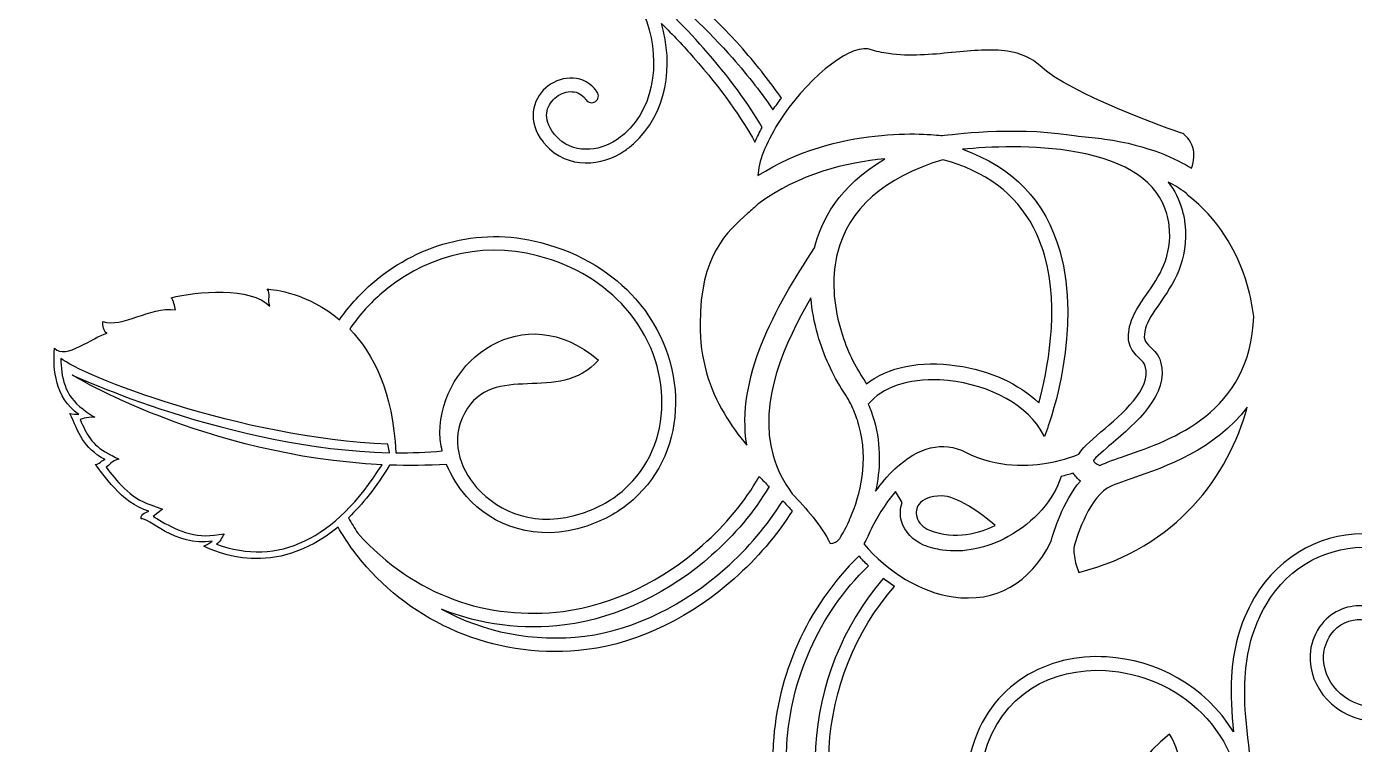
# Model space of a CAD drawing. Header units: millimetres. Extents: x -183 to 107, y -62 to 104.
# Drawn here: x -121.81 to -107, y 79.16 to 87.16 of the extents above; entities that cross this region are included whole.
import ezdxf

# ---------------------------------------------------------------- set-up
doc = ezdxf.new("R2010")
doc.units = ezdxf.units.MM
doc.header["$MEASUREMENT"] = 0
doc.layers.add('Layer 1', color=7, linetype='Continuous')

msp = doc.modelspace()

# ---------------------------------------------------------------- linework, layer by layer
at = {"layer": 'Layer 1', "color": 240, "lineweight": 9}
msp.add_open_spline([(-135.5863, 8.8098), (-134.2436, 8.8125), (-133.173, 9.5969), (-132.6017, 10.7263), (-132.6017, 10.7263), (-130.9463, 10.86), (-129.6205, 12.1839), (-129.455, 13.8562), (-129.455, 13.8562), (-129.3833, 13.8515), (-129.3112, 13.8489), (-129.2382, 13.8489), (-129.2382, 13.8489), (-127.3382, 13.8467), (-125.796, 15.4094), (-125.7938, 17.3395), (-125.7938, 17.3395), (-125.7932, 17.7269), (-125.8551, 18.0997), (-125.9693, 18.448), (-125.9693, 18.448), (-125.727, 18.3928), (-125.4751, 18.3633), (-125.2164, 18.363), (-125.2164, 18.363), (-123.3162, 18.3608), (-121.774, 19.9236), (-121.7718, 21.8537), (-121.7718, 21.8537), (-121.7714, 22.1752), (-121.8141, 22.4863), (-121.8938, 22.7821), (-121.8938, 22.7821), (-121.7469, 22.7624), (-121.5975, 22.7522), (-121.4456, 22.752), (-121.4456, 22.752), (-119.5454, 22.7499), (-118.0033, 24.3127), (-118.0011, 26.2427), (-118.0011, 26.2427), (-118.0007, 26.5713), (-118.0452, 26.8894), (-118.1283, 27.1911), (-118.1283, 27.1911), (-117.9401, 27.1584), (-117.7467, 27.1411), (-117.5493, 27.1409), (-117.5493, 27.1409), (-115.6493, 27.1387), (-114.107, 28.7015), (-114.1048, 30.6316), (-114.1048, 30.6316), (-114.1044, 31.0007), (-114.1606, 31.3566), (-114.2647, 31.6908), (-114.2647, 31.6908), (-114.1057, 31.6679), (-113.9435, 31.6556), (-113.7784, 31.6554), (-113.7784, 31.6554), (-111.8782, 31.6531), (-110.3361, 33.2159), (-110.3339, 35.1459), (-110.3339, 35.1459), (-110.3335, 35.4674), (-110.3762, 35.7785), (-110.4558, 36.0743), (-110.4558, 36.0743), (-110.3091, 36.0546), (-110.1596, 36.0445), (-110.0077, 36.0443), (-110.0077, 36.0443), (-108.1076, 36.0421), (-106.5655, 37.605), (-106.5632, 39.5349), (-106.5632, 39.5349), (-106.5629, 39.8815), (-106.6124, 40.2165), (-106.7046, 40.5326), (-106.7046, 40.5326), (-106.4663, 40.4792), (-106.2186, 40.4508), (-105.9645, 40.4505), (-105.9645, 40.4505), (-104.0644, 40.4483), (-102.5222, 42.0111), (-102.52, 43.9412), (-102.52, 43.9412), (-102.5195, 44.3067), (-102.5745, 44.6592), (-102.6767, 44.9907), (-102.6767, 44.9907), (-102.4527, 44.9439), (-102.2208, 44.9191), (-101.9833, 44.9189), (-101.9833, 44.9189), (-100.0832, 44.9167), (-98.541, 46.4795), (-98.5389, 48.4096), (-98.5389, 48.4096), (-98.5383, 48.783), (-98.5958, 49.1427), (-98.7022, 49.4802), (-98.7022, 49.4802), (-98.5544, 49.4603), (-98.4038, 49.4499), (-98.2506, 49.4496), (-98.2506, 49.4496), (-96.3505, 49.4475), (-94.8083, 51.0104), (-94.8061, 52.9404), (-94.8061, 52.9404), (-94.8055, 53.4435), (-94.9099, 53.9219), (-95.0978, 54.3543), (-95.0978, 54.3543), (-95.0978, 54.3543), (-95.0766, 54.3539), (-95.0766, 54.3539), (-95.0766, 54.3539), (-93.1765, 54.3517), (-91.6344, 55.9146), (-91.6321, 57.8445), (-91.6321, 57.8445), (-91.6313, 58.5691), (-91.8475, 59.2423), (-92.2186, 59.8007), (-92.2186, 59.8007), (-90.5811, 60.0675), (-89.3293, 61.5081), (-89.3273, 63.2469), (-89.3273, 63.2469), (-89.3262, 64.2628), (-89.752, 65.178), (-90.4328, 65.8172), (-90.4328, 65.8172), (-89.131, 66.3143), (-88.2041, 67.5893), (-88.2024, 69.0853), (-88.2024, 69.0853), (-88.2009, 70.3342), (-88.8449, 71.4308), (-89.8143, 72.0498), (-89.8143, 72.0498), (-88.809, 72.6589), (-88.1349, 73.7738), (-88.1335, 75.0493), (-88.1335, 75.0493), (-88.1317, 76.5467), (-89.0577, 77.8251), (-90.3604, 78.324), (-90.3604, 78.324), (-89.6396, 78.9638), (-89.1839, 79.9037), (-89.1827, 80.9523), (-89.1827, 80.9523), (-89.1806, 82.7233), (-90.4759, 84.1879), (-92.1576, 84.4189), (-92.1576, 84.4189), (-91.6898, 85.0151), (-91.4096, 85.77), (-91.4087, 86.5916), (-91.4087, 86.5916), (-91.4064, 88.5216), (-92.9449, 90.0881), (-94.8451, 90.0903), (-94.8451, 90.0903), (-94.8451, 90.0903), (-94.8841, 90.0899), (-94.8841, 90.0899), (-94.8841, 90.0899), (-94.7628, 90.4465), (-94.6965, 90.8293), (-94.6961, 91.2277), (-94.6961, 91.2277), (-94.6939, 93.1577), (-96.2324, 94.7241), (-98.1325, 94.7264), (-98.1325, 94.7264), (-98.2772, 94.7265), (-98.4196, 94.7177), (-98.5595, 94.7001), (-98.5595, 94.7001), (-98.7267, 96.4696), (-100.1935, 97.8541), (-101.9798, 97.8562), (-101.9798, 97.8562), (-102.4338, 97.8567), (-102.8671, 97.7678), (-103.2641, 97.606), (-103.2641, 97.606), (-103.5045, 99.2953), (-104.9346, 100.5945), (-106.6649, 100.5964), (-106.6649, 100.5964), (-107.3542, 100.5972), (-107.9965, 100.3918), (-108.5352, 100.0377), (-108.5352, 100.0377), (-109.0566, 101.2913), (-110.2776, 102.1717), (-111.7018, 102.1734), (-111.7018, 102.1734), (-112.6845, 102.1746), (-113.5712, 101.7571), (-114.199, 101.0867), (-114.199, 101.0867), (-114.8276, 101.9078), (-115.809, 102.4365), (-116.9123, 102.4378), (-116.9123, 102.4378), (-118.2269, 102.4393), (-119.3697, 101.6918), (-119.9504, 100.5919), (-119.9504, 100.5919), (-122.5005, 102.9112), (-135.4724, 93.3073), (-135.4983, 93.2263)], degree=3, knots=[0, 0, 0, 0, 0.0178571, 0.0178571, 0.0178571, 0.0178571, 0.0357143, 0.0357143, 0.0357143, 0.0357143, 0.0535714, 0.0535714, 0.0535714, 0.0535714, 0.0714286, 0.0714286, 0.0714286, 0.0714286, 0.0892857, 0.0892857, 0.0892857, 0.0892857, 0.1071429, 0.1071429, 0.1071429, 0.1071429, 0.125, 0.125, 0.125, 0.125, 0.1428571, 0.1428571, 0.1428571, 0.1428571, 0.1607143, 0.1607143, 0.1607143, 0.1607143, 0.1785714, 0.1785714, 0.1785714, 0.1785714, 0.1964286, 0.1964286, 0.1964286, 0.1964286, 0.2142857, 0.2142857, 0.2142857, 0.2142857, 0.2321429, 0.2321429, 0.2321429, 0.2321429, 0.25, 0.25, 0.25, 0.25, 0.2678571, 0.2678571, 0.2678571, 0.2678571, 0.2857143, 0.2857143, 0.2857143, 0.2857143, 0.3035714, 0.3035714, 0.3035714, 0.3035714, 0.3214286, 0.3214286, 0.3214286, 0.3214286, 0.3392857, 0.3392857, 0.3392857, 0.3392857, 0.3571429, 0.3571429, 0.3571429, 0.3571429, 0.375, 0.375, 0.375, 0.375, 0.3928571, 0.3928571, 0.3928571, 0.3928571, 0.4107143, 0.4107143, 0.4107143, 0.4107143, 0.4285714, 0.4285714, 0.4285714, 0.4285714, 0.4464286, 0.4464286, 0.4464286, 0.4464286, 0.4642857, 0.4642857, 0.4642857, 0.4642857, 0.4821429, 0.4821429, 0.4821429, 0.4821429, 0.5, 0.5, 0.5, 0.5, 0.5178571, 0.5178571, 0.5178571, 0.5178571, 0.5357143, 0.5357143, 0.5357143, 0.5357143, 0.5535714, 0.5535714, 0.5535714, 0.5535714, 0.5714286, 0.5714286, 0.5714286, 0.5714286, 0.5892857, 0.5892857, 0.5892857, 0.5892857, 0.6071429, 0.6071429, 0.6071429, 0.6071429, 0.625, 0.625, 0.625, 0.625, 0.6428571, 0.6428571, 0.6428571, 0.6428571, 0.6607143, 0.6607143, 0.6607143, 0.6607143, 0.6785714, 0.6785714, 0.6785714, 0.6785714, 0.6964286, 0.6964286, 0.6964286, 0.6964286, 0.7142857, 0.7142857, 0.7142857, 0.7142857, 0.7321429, 0.7321429, 0.7321429, 0.7321429, 0.75, 0.75, 0.75, 0.75, 0.7678571, 0.7678571, 0.7678571, 0.7678571, 0.7857143, 0.7857143, 0.7857143, 0.7857143, 0.8035714, 0.8035714, 0.8035714, 0.8035714, 0.8214286, 0.8214286, 0.8214286, 0.8214286, 0.8392857, 0.8392857, 0.8392857, 0.8392857, 0.8571429, 0.8571429, 0.8571429, 0.8571429, 0.875, 0.875, 0.875, 0.875, 0.8928571, 0.8928571, 0.8928571, 0.8928571, 0.9107143, 0.9107143, 0.9107143, 0.9107143, 0.9285714, 0.9285714, 0.9285714, 0.9285714, 0.9464286, 0.9464286, 0.9464286, 0.9464286, 0.9642857, 0.9642857, 0.9642857, 0.9642857, 1, 1, 1, 1], dxfattribs=at)
at = {"layer": 'Layer 1'}
for points, knots in [([(-115.1427, 85.9651), (-115.1427, 85.9651), (-115.1427, 85.9651), (-115.1427, 85.9651), (-115.1427, 85.9651), (-114.7757, 86.2853), (-114.7423, 86.8522), (-114.9241, 87.2952), (-114.9241, 87.2952), (-114.94, 87.3339), (-114.9663, 87.4025), (-114.9843, 87.4329), (-114.9843, 87.4329), (-115.481, 87.8785), (-116.0801, 88.2963), (-116.7403, 88.5708), (-116.7403, 88.5708), (-116.7403, 88.5708), (-116.7384, 88.5759), (-116.7384, 88.5759), (-116.7384, 88.5759), (-116.7414, 88.5762), (-116.7447, 88.5767), (-116.7478, 88.5771), (-116.7478, 88.5771), (-116.7478, 88.5771), (-116.7303, 88.7277), (-116.7303, 88.7277), (-116.7303, 88.7277), (-115.6305, 88.5978), (-114.5252, 87.7014), (-113.8236, 86.91), (-113.8236, 86.91), (-113.6533, 86.7169), (-113.5083, 86.5309), (-113.3921, 86.3614), (-113.3921, 86.3614), (-113.4249, 86.3184), (-113.4566, 86.2747), (-113.4863, 86.2307), (-113.4863, 86.2307), (-113.6024, 86.4049), (-113.7555, 86.6038), (-113.9373, 86.8095), (-113.9373, 86.8095), (-114.4641, 87.4073), (-115.2341, 88.0621), (-116.0303, 88.3857), (-116.0303, 88.3857), (-115.3206, 87.9743), (-114.7123, 87.4302), (-114.2585, 86.9171), (-114.2585, 86.9171), (-113.9775, 86.5988), (-113.7561, 86.2937), (-113.6057, 86.0366), (-113.6057, 86.0366), (-113.6362, 85.9812), (-113.6635, 85.9265), (-113.6872, 85.8724), (-113.6872, 85.8724), (-113.8286, 86.1329), (-114.0635, 86.4676), (-114.372, 86.8166), (-114.372, 86.8166), (-114.4816, 86.9407), (-114.6007, 87.0666), (-114.7281, 87.192), (-114.7281, 87.192), (-114.5947, 86.7325), (-114.6589, 86.1937), (-115.0423, 85.8516), (-115.0423, 85.8516), (-115.0749, 85.8226), (-115.1099, 85.7952), (-115.1471, 85.7699), (-115.1471, 85.7699), (-115.2668, 85.6878), (-115.4201, 85.6368), (-115.5782, 85.6401), (-115.5782, 85.6401), (-115.736, 85.643), (-115.9003, 85.704), (-116.0242, 85.8449), (-116.0242, 85.8449), (-116.0324, 85.8543), (-116.0409, 85.8641), (-116.0486, 85.8743), (-116.0486, 85.8743), (-116.2298, 86.0977), (-116.169, 86.349), (-116.0188, 86.4753), (-116.0188, 86.4753), (-115.9443, 86.5408), (-115.8499, 86.5816), (-115.7513, 86.5856), (-115.7513, 86.5856), (-115.6537, 86.5902), (-115.5495, 86.5534), (-115.4747, 86.4679), (-115.4747, 86.4679), (-115.4641, 86.4561), (-115.4543, 86.4435), (-115.445, 86.4301), (-115.445, 86.4301), (-115.4211, 86.3957), (-115.4295, 86.3485), (-115.464, 86.3244), (-115.464, 86.3244), (-115.4983, 86.3005), (-115.5458, 86.3092), (-115.5697, 86.3436), (-115.5697, 86.3436), (-115.5757, 86.3522), (-115.5819, 86.3603), (-115.5883, 86.3674), (-115.5883, 86.3674), (-115.6331, 86.4176), (-115.6859, 86.4358), (-115.7455, 86.4342), (-115.7455, 86.4342), (-115.8049, 86.4319), (-115.8692, 86.4054), (-115.9182, 86.3617), (-115.9182, 86.3617), (-116.0133, 86.2713), (-116.0601, 86.1407), (-115.9291, 85.9673), (-115.9291, 85.9673), (-115.9234, 85.96), (-115.9173, 85.953), (-115.9106, 85.9455), (-115.9106, 85.9455), (-115.8156, 85.8386), (-115.6979, 85.7948), (-115.575, 85.7918), (-115.575, 85.7918), (-115.4525, 85.7889), (-115.3265, 85.8305), (-115.2326, 85.895), (-115.2326, 85.895), (-115.2007, 85.917), (-115.1707, 85.9404), (-115.1427, 85.9651)], [0, 0, 0, 0, 0.027027, 0.027027, 0.027027, 0.027027, 0.0540541, 0.0540541, 0.0540541, 0.0540541, 0.0810811, 0.0810811, 0.0810811, 0.0810811, 0.1081081, 0.1081081, 0.1081081, 0.1081081, 0.1351351, 0.1351351, 0.1351351, 0.1351351, 0.1621622, 0.1621622, 0.1621622, 0.1621622, 0.1891892, 0.1891892, 0.1891892, 0.1891892, 0.2162162, 0.2162162, 0.2162162, 0.2162162, 0.2432432, 0.2432432, 0.2432432, 0.2432432, 0.2702703, 0.2702703, 0.2702703, 0.2702703, 0.2972973, 0.2972973, 0.2972973, 0.2972973, 0.3243243, 0.3243243, 0.3243243, 0.3243243, 0.3513514, 0.3513514, 0.3513514, 0.3513514, 0.3783784, 0.3783784, 0.3783784, 0.3783784, 0.4054054, 0.4054054, 0.4054054, 0.4054054, 0.4324324, 0.4324324, 0.4324324, 0.4324324, 0.4594595, 0.4594595, 0.4594595, 0.4594595, 0.4864865, 0.4864865, 0.4864865, 0.4864865, 0.5135135, 0.5135135, 0.5135135, 0.5135135, 0.5405405, 0.5405405, 0.5405405, 0.5405405, 0.5675676, 0.5675676, 0.5675676, 0.5675676, 0.5945946, 0.5945946, 0.5945946, 0.5945946, 0.6216216, 0.6216216, 0.6216216, 0.6216216, 0.6486486, 0.6486486, 0.6486486, 0.6486486, 0.6756757, 0.6756757, 0.6756757, 0.6756757, 0.7027027, 0.7027027, 0.7027027, 0.7027027, 0.7297297, 0.7297297, 0.7297297, 0.7297297, 0.7567568, 0.7567568, 0.7567568, 0.7567568, 0.7837838, 0.7837838, 0.7837838, 0.7837838, 0.8108108, 0.8108108, 0.8108108, 0.8108108, 0.8378378, 0.8378378, 0.8378378, 0.8378378, 0.8648649, 0.8648649, 0.8648649, 0.8648649, 0.8918919, 0.8918919, 0.8918919, 0.8918919, 0.9189189, 0.9189189, 0.9189189, 0.9189189, 0.9459459, 0.9459459, 0.9459459, 0.9459459, 1, 1, 1, 1]), ([(-109.7873, 85.9064), (-109.7873, 85.9064), (-109.7873, 85.9064), (-109.7873, 85.9064), (-109.7873, 85.9064), (-109.8803, 85.9196), (-109.9793, 85.9301), (-110.0813, 85.937), (-110.0813, 85.937), (-110.1096, 85.9424), (-110.147, 85.9483), (-110.1847, 85.9538), (-110.1847, 85.9538), (-110.8284, 86.0469), (-111.4979, 85.9587), (-111.5985, 85.9444), (-111.5985, 85.9444), (-111.7439, 85.9623), (-112.7699, 86.0622), (-113.6532, 85.4991), (-113.6532, 85.4991), (-113.6494, 85.6468), (-113.5684, 85.8576), (-113.4266, 86.0833), (-113.4266, 86.0833), (-113.1288, 86.5577), (-112.6621, 86.9442), (-112.4278, 86.9105), (-112.4278, 86.9105), (-112.4188, 86.9091), (-112.4104, 86.9072), (-112.4018, 86.9043), (-112.4018, 86.9043), (-112.3383, 86.8837), (-112.2696, 86.8681), (-112.1979, 86.8577), (-112.1979, 86.8577), (-111.9637, 86.8239), (-111.7149, 86.8481), (-111.4952, 86.8693), (-111.4952, 86.8693), (-111.4952, 86.8693), (-111.49, 86.8698), (-111.49, 86.8698), (-111.49, 86.8698), (-111.2564, 86.8919), (-111.0548, 86.9109), (-110.8724, 86.8845), (-110.8724, 86.8845), (-110.7198, 86.8624), (-110.6002, 86.8089), (-110.5068, 86.7206), (-110.5068, 86.7206), (-110.1775, 86.4103), (-109.0676, 86.0185), (-108.9165, 85.9661), (-108.9165, 85.9661), (-108.8955, 85.9519), (-108.8305, 85.9015), (-108.8047, 85.811), (-108.8047, 85.811), (-108.786, 85.7426), (-108.7915, 85.6659), (-108.8209, 85.5809), (-108.8209, 85.5809), (-108.9817, 85.6827), (-109.2911, 85.8348), (-109.7873, 85.9064)], [0, 0, 0, 0, 0.0555556, 0.0555556, 0.0555556, 0.0555556, 0.1111111, 0.1111111, 0.1111111, 0.1111111, 0.1666667, 0.1666667, 0.1666667, 0.1666667, 0.2222222, 0.2222222, 0.2222222, 0.2222222, 0.2777778, 0.2777778, 0.2777778, 0.2777778, 0.3333333, 0.3333333, 0.3333333, 0.3333333, 0.3888889, 0.3888889, 0.3888889, 0.3888889, 0.4444444, 0.4444444, 0.4444444, 0.4444444, 0.5, 0.5, 0.5, 0.5, 0.5555556, 0.5555556, 0.5555556, 0.5555556, 0.6111111, 0.6111111, 0.6111111, 0.6111111, 0.6666667, 0.6666667, 0.6666667, 0.6666667, 0.7222222, 0.7222222, 0.7222222, 0.7222222, 0.7777778, 0.7777778, 0.7777778, 0.7777778, 0.8333333, 0.8333333, 0.8333333, 0.8333333, 0.8888889, 0.8888889, 0.8888889, 0.8888889, 1, 1, 1, 1]), ([(-109.096, 85.0727), (-109.096, 85.0727), (-109.096, 85.0727), (-109.096, 85.0727), (-109.096, 85.0727), (-109.0842, 85.0313), (-109.0755, 84.9876), (-109.07, 84.9427), (-109.07, 84.9427), (-109.0288, 84.5974), (-109.1852, 84.3714), (-109.3234, 84.1723), (-109.3234, 84.1723), (-109.3992, 84.0628), (-109.4709, 83.9595), (-109.5021, 83.8479), (-109.5021, 83.8479), (-109.5267, 83.7601), (-109.5299, 83.6867), (-109.5118, 83.6233), (-109.5118, 83.6233), (-109.4917, 83.5529), (-109.4497, 83.5082), (-109.4083, 83.4682), (-109.4083, 83.4682), (-109.4083, 83.4682), (-109.4002, 83.4605), (-109.4002, 83.4605), (-109.4002, 83.4605), (-109.3702, 83.4316), (-109.3442, 83.4064), (-109.3356, 83.3763), (-109.3356, 83.3763), (-109.2643, 83.1227), (-109.591, 82.8448), (-109.8295, 82.6419), (-109.8295, 82.6419), (-109.9645, 82.5273), (-110.0468, 82.4551), (-110.0758, 82.3936), (-110.0758, 82.3936), (-110.1207, 82.375), (-110.2346, 82.3317), (-110.3917, 82.3014), (-110.3917, 82.3014), (-110.629, 82.2559), (-110.9859, 82.2386), (-111.3388, 82.416), (-111.3388, 82.416), (-111.591, 82.543), (-111.8634, 82.4787), (-112.1265, 82.2298), (-112.1265, 82.2298), (-112.2092, 82.1516), (-112.2815, 82.0646), (-112.3419, 81.9827), (-112.3419, 81.9827), (-112.2912, 82.2132), (-112.2772, 82.4851), (-112.3582, 82.7689), (-112.3582, 82.7689), (-112.3757, 82.8305), (-112.3977, 82.8914), (-112.4232, 82.9508), (-112.4232, 82.9508), (-112.2697, 83.1396), (-111.9814, 83.2379), (-111.6267, 83.2213), (-111.6267, 83.2213), (-111.1498, 83.1991), (-110.6904, 82.9736), (-110.5093, 82.6727), (-110.5093, 82.6727), (-110.5093, 82.6727), (-110.4604, 82.5913), (-110.4604, 82.5913), (-110.4604, 82.5913), (-110.4604, 82.5913), (-110.4277, 82.6809), (-110.4277, 82.6809), (-110.4277, 82.6809), (-110.3873, 82.7912), (-110.0395, 83.7858), (-110.2886, 84.6586), (-110.2886, 84.6586), (-110.4472, 85.2142), (-110.8115, 85.5947), (-111.373, 85.7924), (-111.373, 85.7924), (-111.0889, 85.819), (-110.5722, 85.8465), (-110.1011, 85.7611), (-110.1011, 85.7611), (-109.5352, 85.6586), (-109.1971, 85.4269), (-109.096, 85.0727)], [0, 0, 0, 0, 0.04, 0.04, 0.04, 0.04, 0.08, 0.08, 0.08, 0.08, 0.12, 0.12, 0.12, 0.12, 0.16, 0.16, 0.16, 0.16, 0.2, 0.2, 0.2, 0.2, 0.24, 0.24, 0.24, 0.24, 0.28, 0.28, 0.28, 0.28, 0.32, 0.32, 0.32, 0.32, 0.36, 0.36, 0.36, 0.36, 0.4, 0.4, 0.4, 0.4, 0.44, 0.44, 0.44, 0.44, 0.48, 0.48, 0.48, 0.48, 0.52, 0.52, 0.52, 0.52, 0.56, 0.56, 0.56, 0.56, 0.6, 0.6, 0.6, 0.6, 0.64, 0.64, 0.64, 0.64, 0.68, 0.68, 0.68, 0.68, 0.72, 0.72, 0.72, 0.72, 0.76, 0.76, 0.76, 0.76, 0.8, 0.8, 0.8, 0.8, 0.84, 0.84, 0.84, 0.84, 0.88, 0.88, 0.88, 0.88, 0.92, 0.92, 0.92, 0.92, 1, 1, 1, 1]), ([(-114.2991, 83.8443), (-114.2991, 83.8443), (-114.2991, 83.8443), (-114.2991, 83.8443), (-114.2991, 83.8443), (-114.2957, 84.6147), (-114.0015, 84.8722), (-113.7649, 85.0792), (-113.7649, 85.0792), (-113.7244, 85.1149), (-113.6879, 85.1472), (-113.6533, 85.1803), (-113.6533, 85.1803), (-113.1938, 85.5239), (-112.6607, 85.6477), (-112.2388, 85.6848), (-112.2388, 85.6848), (-112.7528, 85.3859), (-112.9498, 84.9896), (-113.023, 84.6934), (-113.023, 84.6934), (-113.4689, 84.0205), (-113.8963, 83.2419), (-113.7785, 82.4956), (-113.7785, 82.4956), (-113.951, 82.7022), (-114.1316, 82.9673), (-114.2263, 83.299), (-114.2263, 83.299), (-114.2752, 83.4706), (-114.2996, 83.654), (-114.2991, 83.8443)], [0, 0, 0, 0, 0.1111111, 0.1111111, 0.1111111, 0.1111111, 0.2222222, 0.2222222, 0.2222222, 0.2222222, 0.3333333, 0.3333333, 0.3333333, 0.3333333, 0.4444444, 0.4444444, 0.4444444, 0.4444444, 0.5555556, 0.5555556, 0.5555556, 0.5555556, 0.6666667, 0.6666667, 0.6666667, 0.6666667, 0.7777778, 0.7777778, 0.7777778, 0.7777778, 1, 1, 1, 1]), ([(-112.4842, 83.2417), (-112.4842, 83.2417), (-112.4842, 83.2417), (-112.4842, 83.2417), (-112.4842, 83.2417), (-112.589, 83.3999), (-112.6778, 83.5965), (-112.7347, 83.7956), (-112.7347, 83.7956), (-112.8147, 84.0761), (-112.8293, 84.3532), (-112.7765, 84.5967), (-112.7765, 84.5967), (-112.7765, 84.5967), (-112.7665, 84.6376), (-112.7665, 84.6376), (-112.7665, 84.6376), (-112.644, 85.1265), (-112.2493, 85.4759), (-111.5943, 85.6757), (-111.5943, 85.6757), (-111.1183, 85.5488), (-110.7779, 85.2949), (-110.5817, 84.9209), (-110.5817, 84.9209), (-110.5319, 84.8259), (-110.4904, 84.7216), (-110.4588, 84.6108), (-110.4588, 84.6108), (-110.285, 84.0017), (-110.4305, 83.3045), (-110.5231, 82.9679), (-110.5231, 82.9679), (-110.7428, 83.1786), (-111.0706, 83.3276), (-111.4368, 83.3806), (-111.4368, 83.3806), (-111.8449, 83.4398), (-112.2078, 83.3657), (-112.4437, 83.1778), (-112.4437, 83.1778), (-112.4568, 83.1996), (-112.4703, 83.2209), (-112.4842, 83.2417)], [0, 0, 0, 0, 0.0833333, 0.0833333, 0.0833333, 0.0833333, 0.1666667, 0.1666667, 0.1666667, 0.1666667, 0.25, 0.25, 0.25, 0.25, 0.3333333, 0.3333333, 0.3333333, 0.3333333, 0.4166667, 0.4166667, 0.4166667, 0.4166667, 0.5, 0.5, 0.5, 0.5, 0.5833333, 0.5833333, 0.5833333, 0.5833333, 0.6666667, 0.6666667, 0.6666667, 0.6666667, 0.75, 0.75, 0.75, 0.75, 0.8333333, 0.8333333, 0.8333333, 0.8333333, 1, 1, 1, 1]), ([(-109.8408, 82.2688), (-109.8408, 82.2688), (-109.8408, 82.2688), (-109.8408, 82.2688), (-109.8408, 82.2688), (-109.8892, 82.2902), (-109.9112, 82.3114), (-109.914, 82.3212), (-109.914, 82.3212), (-109.9142, 82.3219), (-109.9141, 82.3225), (-109.9139, 82.3234), (-109.9139, 82.3234), (-109.901, 82.3492), (-109.7756, 82.4558), (-109.7154, 82.5071), (-109.7154, 82.5071), (-109.4399, 82.741), (-109.0637, 83.0611), (-109.1651, 83.4237), (-109.1651, 83.4237), (-109.1873, 83.5015), (-109.2376, 83.5496), (-109.278, 83.5882), (-109.278, 83.5882), (-109.31, 83.619), (-109.3332, 83.641), (-109.3423, 83.6732), (-109.3423, 83.6732), (-109.3509, 83.7033), (-109.3476, 83.7447), (-109.3319, 83.8002), (-109.3319, 83.8002), (-109.3087, 83.8832), (-109.2485, 83.9704), (-109.1786, 84.0711), (-109.1786, 84.0711), (-109.03, 84.285), (-108.8456, 84.5512), (-108.8947, 84.9636), (-108.8947, 84.9636), (-108.901, 85.0171), (-108.9115, 85.0693), (-108.9257, 85.1191), (-108.9257, 85.1191), (-108.9576, 85.2308), (-109.0091, 85.3332), (-109.0793, 85.4253), (-109.0793, 85.4253), (-108.9555, 85.3621), (-108.8873, 85.3072), (-108.867, 85.2897), (-108.867, 85.2897), (-108.867, 85.2897), (-108.8647, 85.2817), (-108.8647, 85.2817), (-108.8647, 85.2817), (-108.8647, 85.2817), (-108.8526, 85.2723), (-108.8526, 85.2723), (-108.8526, 85.2723), (-108.5415, 85.0309), (-108.3145, 84.6845), (-108.1964, 84.2705), (-108.1964, 84.2705), (-108.1651, 84.1607), (-108.1416, 84.0462), (-108.1262, 83.9297), (-108.1262, 83.9297), (-108.167, 82.8557), (-109.0379, 82.5561), (-109.5583, 82.3767), (-109.5583, 82.3767), (-109.6693, 82.3388), (-109.7665, 82.3054), (-109.8408, 82.2688)], [0, 0, 0, 0, 0.05, 0.05, 0.05, 0.05, 0.1, 0.1, 0.1, 0.1, 0.15, 0.15, 0.15, 0.15, 0.2, 0.2, 0.2, 0.2, 0.25, 0.25, 0.25, 0.25, 0.3, 0.3, 0.3, 0.3, 0.35, 0.35, 0.35, 0.35, 0.4, 0.4, 0.4, 0.4, 0.45, 0.45, 0.45, 0.45, 0.5, 0.5, 0.5, 0.5, 0.55, 0.55, 0.55, 0.55, 0.6, 0.6, 0.6, 0.6, 0.65, 0.65, 0.65, 0.65, 0.7, 0.7, 0.7, 0.7, 0.75, 0.75, 0.75, 0.75, 0.8, 0.8, 0.8, 0.8, 0.85, 0.85, 0.85, 0.85, 0.9, 0.9, 0.9, 0.9, 1, 1, 1, 1]), ([(-120.1445, 84.0032), (-120.1445, 84.0032), (-120.1445, 84.0032), (-120.1445, 84.0032), (-120.1445, 84.0032), (-120.4445, 84.0386), (-120.7281, 83.7997), (-120.9574, 83.8716), (-120.9574, 83.8716), (-120.9577, 83.8281), (-120.9477, 83.7636), (-120.9085, 83.7415), (-120.9085, 83.7415), (-121.0673, 83.7029), (-121.3692, 83.4418), (-121.4947, 83.5748), (-121.4947, 83.5748), (-121.5107, 83.3324), (-121.4923, 83.0298), (-121.223, 82.8368), (-121.223, 82.8368), (-121.2469, 82.8432), (-121.298, 82.8364), (-121.3246, 82.849), (-121.3246, 82.849), (-121.2194, 82.6313), (-121.1787, 82.464), (-120.9313, 82.3343), (-120.9313, 82.3343), (-120.9633, 82.3347), (-120.9985, 82.2749), (-121.0408, 82.2792), (-121.0408, 82.2792), (-120.9553, 82.1859), (-120.7536, 81.85), (-120.4434, 81.7575), (-120.4434, 81.7575), (-120.4542, 81.7492), (-120.5395, 81.739), (-120.5281, 81.6724), (-120.5281, 81.6724), (-120.4593, 81.6977), (-120.1435, 81.3598), (-119.7369, 81.4231), (-119.7369, 81.4231), (-119.7628, 81.4104), (-119.765, 81.401), (-119.8318, 81.368), (-119.8318, 81.368), (-119.7025, 81.3125), (-119.0479, 80.9908), (-118.3344, 81.5819), (-118.3344, 81.5819), (-118.2432, 81.4238), (-118.1366, 81.2753), (-118.0163, 81.1389), (-118.0163, 81.1389), (-117.4312, 80.4769), (-116.5262, 80.0965), (-115.5629, 80.2162), (-115.5629, 80.2162), (-114.9618, 80.2912), (-114.3834, 80.5953), (-113.9178, 81.0066), (-113.9178, 81.0066), (-113.6634, 81.2317), (-113.4428, 81.4892), (-113.2709, 81.7606), (-113.2709, 81.7606), (-113.302, 81.7949), (-113.3337, 81.8291), (-113.3664, 81.8634), (-113.3664, 81.8634), (-113.37, 81.8674), (-113.3739, 81.8715), (-113.3776, 81.8754), (-113.3776, 81.8754), (-113.5439, 81.6048), (-113.7631, 81.3453), (-114.0182, 81.1203), (-114.0182, 81.1203), (-114.4646, 80.7253), (-115.0191, 80.4363), (-115.5818, 80.367), (-115.5818, 80.367), (-116.1579, 80.2951), (-116.7114, 80.4129), (-117.1806, 80.667), (-117.1806, 80.667), (-116.7444, 80.4899), (-116.276, 80.4335), (-115.8069, 80.4923), (-115.8069, 80.4923), (-115.2077, 80.5669), (-114.6297, 80.8603), (-114.1694, 81.2671), (-114.1694, 81.2671), (-113.9146, 81.4925), (-113.6957, 81.7532), (-113.5297, 82.0323), (-113.5297, 82.0323), (-113.5659, 82.0694), (-113.6023, 82.1069), (-113.6389, 82.1452), (-113.6389, 82.1452), (-113.7984, 81.8676), (-114.0146, 81.6059), (-114.2698, 81.3808), (-114.2698, 81.3808), (-114.71, 80.9914), (-115.2634, 80.7121), (-115.8256, 80.6427), (-115.8256, 80.6427), (-116.6589, 80.54), (-117.477, 80.808), (-118.1127, 81.5123), (-118.1127, 81.5123), (-118.1503, 81.5684), (-118.1849, 81.6265), (-118.2179, 81.6855), (-118.2179, 81.6855), (-118.0649, 81.8333), (-117.9104, 82.0254), (-117.7589, 82.2732), (-117.7589, 82.2732), (-117.5518, 82.2658), (-117.3397, 82.2676), (-117.1233, 82.2801), (-117.1233, 82.2801), (-117.0714, 82.1527), (-116.9953, 82.0292), (-116.9025, 81.9239), (-116.9025, 81.9239), (-116.6138, 81.5951), (-116.1253, 81.4044), (-115.5604, 81.5938), (-115.5604, 81.5938), (-115.3583, 81.6609), (-115.1858, 81.7616), (-115.0445, 81.8865), (-115.0445, 81.8865), (-114.4211, 82.4392), (-114.4164, 83.4423), (-115.018, 84.1253), (-115.018, 84.1253), (-115.2667, 84.4068), (-115.6193, 84.6334), (-116.0726, 84.7523), (-116.0726, 84.7523), (-116.7874, 84.94), (-117.4798, 84.7166), (-117.9685, 84.2841), (-117.9685, 84.2841), (-118.1, 84.168), (-118.2166, 84.0359), (-118.3162, 83.8927), (-118.3162, 83.8927), (-118.6677, 84.1871), (-119.0496, 84.2332), (-119.1227, 84.2325), (-119.1227, 84.2325), (-119.0813, 84.1875), (-119.1225, 84.1096), (-119.0939, 84.045), (-119.0939, 84.045), (-119.302, 84.2613), (-119.9118, 84.2088), (-120.1929, 84.1374), (-120.1929, 84.1374), (-120.1609, 84.1103), (-120.161, 84.0384), (-120.1445, 84.0032)], [0, 0, 0, 0, 0.0227273, 0.0227273, 0.0227273, 0.0227273, 0.0454545, 0.0454545, 0.0454545, 0.0454545, 0.0681818, 0.0681818, 0.0681818, 0.0681818, 0.0909091, 0.0909091, 0.0909091, 0.0909091, 0.1136364, 0.1136364, 0.1136364, 0.1136364, 0.1363636, 0.1363636, 0.1363636, 0.1363636, 0.1590909, 0.1590909, 0.1590909, 0.1590909, 0.1818182, 0.1818182, 0.1818182, 0.1818182, 0.2045455, 0.2045455, 0.2045455, 0.2045455, 0.2272727, 0.2272727, 0.2272727, 0.2272727, 0.25, 0.25, 0.25, 0.25, 0.2727273, 0.2727273, 0.2727273, 0.2727273, 0.2954545, 0.2954545, 0.2954545, 0.2954545, 0.3181818, 0.3181818, 0.3181818, 0.3181818, 0.3409091, 0.3409091, 0.3409091, 0.3409091, 0.3636364, 0.3636364, 0.3636364, 0.3636364, 0.3863636, 0.3863636, 0.3863636, 0.3863636, 0.4090909, 0.4090909, 0.4090909, 0.4090909, 0.4318182, 0.4318182, 0.4318182, 0.4318182, 0.4545455, 0.4545455, 0.4545455, 0.4545455, 0.4772727, 0.4772727, 0.4772727, 0.4772727, 0.5, 0.5, 0.5, 0.5, 0.5227273, 0.5227273, 0.5227273, 0.5227273, 0.5454545, 0.5454545, 0.5454545, 0.5454545, 0.5681818, 0.5681818, 0.5681818, 0.5681818, 0.5909091, 0.5909091, 0.5909091, 0.5909091, 0.6136364, 0.6136364, 0.6136364, 0.6136364, 0.6363636, 0.6363636, 0.6363636, 0.6363636, 0.6590909, 0.6590909, 0.6590909, 0.6590909, 0.6818182, 0.6818182, 0.6818182, 0.6818182, 0.7045455, 0.7045455, 0.7045455, 0.7045455, 0.7272727, 0.7272727, 0.7272727, 0.7272727, 0.75, 0.75, 0.75, 0.75, 0.7727273, 0.7727273, 0.7727273, 0.7727273, 0.7954545, 0.7954545, 0.7954545, 0.7954545, 0.8181818, 0.8181818, 0.8181818, 0.8181818, 0.8409091, 0.8409091, 0.8409091, 0.8409091, 0.8636364, 0.8636364, 0.8636364, 0.8636364, 0.8863636, 0.8863636, 0.8863636, 0.8863636, 0.9090909, 0.9090909, 0.9090909, 0.9090909, 0.9318182, 0.9318182, 0.9318182, 0.9318182, 0.9545455, 0.9545455, 0.9545455, 0.9545455, 1, 1, 1, 1]), ([(-117.6906, 82.4102), (-117.6906, 82.4102), (-117.6906, 82.4102), (-117.6906, 82.4102), (-117.6906, 82.4102), (-117.7196, 83.0901), (-117.9419, 83.5188), (-118.2039, 83.788), (-118.2039, 83.788), (-118.1089, 83.9279), (-117.9963, 84.057), (-117.8681, 84.1705), (-117.8681, 84.1705), (-117.4116, 84.5735), (-116.7726, 84.779), (-116.1109, 84.6056), (-116.1109, 84.6056), (-115.6848, 84.4935), (-115.3602, 84.2832), (-115.1317, 84.0249), (-115.1317, 84.0249), (-114.8546, 83.7114), (-114.7192, 83.3263), (-114.7231, 82.9591), (-114.7231, 82.9591), (-114.7269, 82.5919), (-114.8684, 82.2445), (-115.1448, 82.0001), (-115.1448, 82.0001), (-115.2707, 81.8888), (-115.4248, 81.7988), (-115.6082, 81.7377), (-115.6082, 81.7377), (-116.1183, 81.5691), (-116.5329, 81.7372), (-116.7888, 82.0243), (-116.7888, 82.0243), (-116.9822, 82.2455), (-117.0852, 82.5543), (-116.9224, 82.8536), (-116.9224, 82.8536), (-116.604, 83.4387), (-115.8703, 82.9385), (-115.4316, 83.4424), (-115.4316, 83.4424), (-116.2646, 84.1539), (-117.1956, 83.4377), (-117.1983, 82.6329), (-117.1983, 82.6329), (-117.1985, 82.5674), (-117.189, 82.4995), (-117.1724, 82.4314), (-117.1724, 82.4314), (-117.3434, 82.4153), (-117.5168, 82.4086), (-117.6906, 82.4102)], [0, 0, 0, 0, 0.0666667, 0.0666667, 0.0666667, 0.0666667, 0.1333333, 0.1333333, 0.1333333, 0.1333333, 0.2, 0.2, 0.2, 0.2, 0.2666667, 0.2666667, 0.2666667, 0.2666667, 0.3333333, 0.3333333, 0.3333333, 0.3333333, 0.4, 0.4, 0.4, 0.4, 0.4666667, 0.4666667, 0.4666667, 0.4666667, 0.5333333, 0.5333333, 0.5333333, 0.5333333, 0.6, 0.6, 0.6, 0.6, 0.6666667, 0.6666667, 0.6666667, 0.6666667, 0.7333333, 0.7333333, 0.7333333, 0.7333333, 0.8, 0.8, 0.8, 0.8, 0.8666667, 0.8666667, 0.8666667, 0.8666667, 1, 1, 1, 1]), ([(-112.5276, 82.7184), (-112.5276, 82.7184), (-112.5276, 82.7184), (-112.5276, 82.7184), (-112.5276, 82.7184), (-112.413, 82.317), (-112.5152, 81.9374), (-112.6212, 81.6895), (-112.6212, 81.6895), (-112.6258, 81.6805), (-112.6314, 81.6678), (-112.6343, 81.6604), (-112.6343, 81.6604), (-112.6854, 81.5448), (-112.7333, 81.4688), (-112.7424, 81.4548), (-112.7424, 81.4548), (-112.7736, 81.4174), (-112.8047, 81.3999), (-112.8474, 81.399), (-112.8474, 81.399), (-112.9528, 81.6054), (-113.1133, 81.7874), (-113.2719, 81.9542), (-113.2719, 81.9542), (-113.3685, 82.083), (-113.4412, 82.227), (-113.4844, 82.3783), (-113.4844, 82.3783), (-113.4844, 82.3783), (-113.4846, 82.3792), (-113.4846, 82.3792), (-113.4846, 82.3792), (-113.6559, 82.9795), (-113.3493, 83.647), (-113.0631, 84.136), (-113.0631, 84.136), (-113.0517, 84.0005), (-113.026, 83.8622), (-112.9862, 83.7228), (-112.9862, 83.7228), (-112.9219, 83.4975), (-112.8211, 83.2749), (-112.702, 83.0959), (-112.702, 83.0959), (-112.6623, 83.0357), (-112.6272, 82.9724), (-112.5953, 82.9025), (-112.5953, 82.9025), (-112.5679, 82.8428), (-112.5454, 82.7806), (-112.5276, 82.7184)], [0, 0, 0, 0, 0.0714286, 0.0714286, 0.0714286, 0.0714286, 0.1428571, 0.1428571, 0.1428571, 0.1428571, 0.2142857, 0.2142857, 0.2142857, 0.2142857, 0.2857143, 0.2857143, 0.2857143, 0.2857143, 0.3571429, 0.3571429, 0.3571429, 0.3571429, 0.4285714, 0.4285714, 0.4285714, 0.4285714, 0.5, 0.5, 0.5, 0.5, 0.5714286, 0.5714286, 0.5714286, 0.5714286, 0.6428571, 0.6428571, 0.6428571, 0.6428571, 0.7142857, 0.7142857, 0.7142857, 0.7142857, 0.7857143, 0.7857143, 0.7857143, 0.7857143, 0.8571429, 0.8571429, 0.8571429, 0.8571429, 1, 1, 1, 1]), ([(-121.4229, 83.4623), (-121.4229, 83.4623), (-121.4229, 83.4623), (-121.4229, 83.4623), (-121.4229, 83.4623), (-121.2121, 83.276), (-119.4196, 82.5714), (-117.7782, 82.5064), (-117.7782, 82.5064), (-117.7782, 82.5064), (-117.7613, 82.4127), (-117.7613, 82.4127), (-117.7613, 82.4127), (-117.7613, 82.4127), (-117.7621, 82.4111), (-117.7621, 82.4111), (-117.7621, 82.4111), (-119.5163, 82.4478), (-121.2981, 83.2773), (-121.2981, 83.2773), (-121.2981, 83.2773), (-121.2981, 83.2773), (-119.8165, 82.3711), (-117.8432, 82.2767), (-117.8432, 82.2767), (-118.365, 81.4451), (-119.0016, 81.1386), (-119.6895, 81.3917), (-119.6895, 81.3917), (-119.6521, 81.4113), (-119.6268, 81.4649), (-119.6049, 81.5073), (-119.6049, 81.5073), (-119.6049, 81.5073), (-119.7155, 81.4922), (-119.7155, 81.4922), (-119.7155, 81.4922), (-119.9655, 81.4532), (-120.212, 81.5896), (-120.3533, 81.6759), (-120.3533, 81.6759), (-120.3675, 81.6844), (-120.3807, 81.6925), (-120.3935, 81.7), (-120.3935, 81.7), (-120.3935, 81.7), (-120.2899, 81.7817), (-120.2899, 81.7817), (-120.2899, 81.7817), (-120.2899, 81.7817), (-120.4217, 81.8301), (-120.4217, 81.8301), (-120.4217, 81.8301), (-120.6486, 81.8979), (-120.8175, 82.1167), (-120.9183, 82.2478), (-120.9183, 82.2478), (-120.886, 82.2661), (-120.8551, 82.3236), (-120.7784, 82.3403), (-120.7784, 82.3403), (-120.8175, 82.3599), (-120.8961, 82.4014), (-120.8961, 82.4014), (-120.8961, 82.4014), (-121.0815, 82.4986), (-121.1353, 82.6173), (-121.2098, 82.7814), (-121.2098, 82.7814), (-121.2098, 82.7814), (-121.1419, 82.8072), (-121.0443, 82.8072), (-121.0443, 82.8072), (-121.102, 82.8361), (-121.1789, 82.8984), (-121.1789, 82.8984), (-121.1789, 82.8984), (-121.382, 83.0439), (-121.4237, 83.2636), (-121.4229, 83.4623)], [0, 0, 0, 0, 0.047619, 0.047619, 0.047619, 0.047619, 0.0952381, 0.0952381, 0.0952381, 0.0952381, 0.1428571, 0.1428571, 0.1428571, 0.1428571, 0.1904762, 0.1904762, 0.1904762, 0.1904762, 0.2380952, 0.2380952, 0.2380952, 0.2380952, 0.2857143, 0.2857143, 0.2857143, 0.2857143, 0.3333333, 0.3333333, 0.3333333, 0.3333333, 0.3809524, 0.3809524, 0.3809524, 0.3809524, 0.4285714, 0.4285714, 0.4285714, 0.4285714, 0.4761905, 0.4761905, 0.4761905, 0.4761905, 0.5238095, 0.5238095, 0.5238095, 0.5238095, 0.5714286, 0.5714286, 0.5714286, 0.5714286, 0.6190476, 0.6190476, 0.6190476, 0.6190476, 0.6666667, 0.6666667, 0.6666667, 0.6666667, 0.7142857, 0.7142857, 0.7142857, 0.7142857, 0.7619048, 0.7619048, 0.7619048, 0.7619048, 0.8095238, 0.8095238, 0.8095238, 0.8095238, 0.8571429, 0.8571429, 0.8571429, 0.8571429, 0.9047619, 0.9047619, 0.9047619, 0.9047619, 1, 1, 1, 1]), ([(-110.1075, 81.1616), (-110.1075, 81.1616), (-110.1075, 81.1616), (-110.1075, 81.1616), (-110.1075, 81.1616), (-110.1238, 81.2186), (-110.1324, 81.2829), (-110.1336, 81.3524), (-110.1336, 81.3524), (-110.113, 81.4275), (-109.983, 81.8722), (-109.76, 82.0146), (-109.76, 82.0146), (-109.706, 82.0482), (-109.593, 82.0873), (-109.4733, 82.1285), (-109.4733, 82.1285), (-109.1193, 82.2502), (-108.5567, 82.444), (-108.1989, 82.9185), (-108.1989, 82.9185), (-108.4049, 82.1627), (-108.9841, 81.3474), (-110.0754, 81.0773), (-110.0754, 81.0773), (-110.0882, 81.1035), (-110.099, 81.1318), (-110.1075, 81.1616)], [0, 0, 0, 0, 0.125, 0.125, 0.125, 0.125, 0.25, 0.25, 0.25, 0.25, 0.375, 0.375, 0.375, 0.375, 0.5, 0.5, 0.5, 0.5, 0.625, 0.625, 0.625, 0.625, 0.75, 0.75, 0.75, 0.75, 1, 1, 1, 1]), ([(-110.0593, 82.0951), (-110.0593, 82.0951), (-110.0593, 82.0951), (-110.0593, 82.0951), (-110.0593, 82.0951), (-110.2542, 81.8682), (-110.3582, 81.5276), (-110.3882, 81.4172), (-110.3882, 81.4172), (-110.6181, 80.9536), (-111.0054, 80.7359), (-111.4788, 80.8043), (-111.4788, 80.8043), (-111.8359, 80.8559), (-112.2055, 81.0761), (-112.4734, 81.395), (-112.4734, 81.395), (-112.4475, 81.4416), (-112.414, 81.5069), (-112.3802, 81.5862), (-112.3802, 81.5862), (-112.342, 81.6638), (-112.2465, 81.8284), (-112.1195, 81.9794), (-112.1195, 81.9794), (-112.1195, 81.9794), (-112.0465, 81.8556), (-112.0465, 81.8556), (-112.0465, 81.8556), (-112.0706, 81.79), (-112.0728, 81.7168), (-112.0529, 81.6471), (-112.0529, 81.6471), (-112.0191, 81.5288), (-111.927, 81.4299), (-111.8062, 81.3817), (-111.8062, 81.3817), (-111.7386, 81.355), (-111.6674, 81.336), (-111.5947, 81.3254), (-111.5947, 81.3254), (-111.3611, 81.2917), (-111.1023, 81.3448), (-110.8654, 81.4755), (-110.8654, 81.4755), (-110.5756, 81.6344), (-110.3518, 81.8894), (-110.2746, 82.1456), (-110.2746, 82.1456), (-110.228, 82.1566), (-110.182, 82.1693), (-110.1387, 82.183), (-110.1387, 82.183), (-110.1193, 82.1511), (-110.0925, 82.1215), (-110.0593, 82.0951)], [0, 0, 0, 0, 0.0666667, 0.0666667, 0.0666667, 0.0666667, 0.1333333, 0.1333333, 0.1333333, 0.1333333, 0.2, 0.2, 0.2, 0.2, 0.2666667, 0.2666667, 0.2666667, 0.2666667, 0.3333333, 0.3333333, 0.3333333, 0.3333333, 0.4, 0.4, 0.4, 0.4, 0.4666667, 0.4666667, 0.4666667, 0.4666667, 0.5333333, 0.5333333, 0.5333333, 0.5333333, 0.6, 0.6, 0.6, 0.6, 0.6666667, 0.6666667, 0.6666667, 0.6666667, 0.7333333, 0.7333333, 0.7333333, 0.7333333, 0.8, 0.8, 0.8, 0.8, 0.8666667, 0.8666667, 0.8666667, 0.8666667, 1, 1, 1, 1]), ([(-111.0086, 81.6003), (-111.0086, 81.6003), (-111.0086, 81.6003), (-111.0086, 81.6003), (-111.0086, 81.6003), (-111.1771, 81.5188), (-111.4547, 81.4324), (-111.7409, 81.5463), (-111.7409, 81.5463), (-111.8113, 81.5741), (-111.8643, 81.6298), (-111.8829, 81.6951), (-111.8829, 81.6951), (-111.8972, 81.745), (-111.8891, 81.7942), (-111.8602, 81.8333), (-111.8602, 81.8333), (-111.8153, 81.8937), (-111.7278, 81.9269), (-111.6073, 81.9288), (-111.6073, 81.9288), (-111.4416, 81.9313), (-111.1728, 81.7402), (-111.0086, 81.6003)], [0, 0, 0, 0, 0.1428571, 0.1428571, 0.1428571, 0.1428571, 0.2857143, 0.2857143, 0.2857143, 0.2857143, 0.4285714, 0.4285714, 0.4285714, 0.4285714, 0.5714286, 0.5714286, 0.5714286, 0.5714286, 0.7142857, 0.7142857, 0.7142857, 0.7142857, 1, 1, 1, 1]), ([(-106.7872, 79.4178), (-106.7872, 79.4178), (-106.7872, 79.4178), (-106.7872, 79.4178), (-106.7872, 79.4178), (-107.2125, 79.4433), (-107.5189, 79.7926), (-107.4992, 80.1593), (-107.4992, 80.1593), (-107.4934, 80.2654), (-107.4589, 80.3723), (-107.3921, 80.4692), (-107.3921, 80.4692), (-107.2768, 80.6375), (-107.0904, 80.7136), (-106.9187, 80.7037), (-106.9187, 80.7037), (-106.757, 80.6951), (-106.599, 80.6063), (-106.5336, 80.4414), (-106.5336, 80.4414), (-106.5184, 80.4025), (-106.5373, 80.3583), (-106.5763, 80.343), (-106.5763, 80.343), (-106.6152, 80.3275), (-106.6594, 80.3465), (-106.6746, 80.3857), (-106.6746, 80.3857), (-106.7151, 80.4869), (-106.8113, 80.5449), (-106.9273, 80.5524), (-106.9273, 80.5524), (-107.0496, 80.5591), (-107.1838, 80.5053), (-107.2669, 80.3834), (-107.2669, 80.3834), (-107.3182, 80.3088), (-107.3431, 80.2301), (-107.348, 80.1506), (-107.348, 80.1506), (-107.3558, 80.0137), (-107.3006, 79.8732), (-107.1989, 79.7641), (-107.1989, 79.7641), (-107.0973, 79.6553), (-106.951, 79.5793), (-106.7784, 79.5694), (-106.7784, 79.5694), (-106.6561, 79.5625), (-106.5197, 79.5883), (-106.3741, 79.6625), (-106.3741, 79.6625), (-106.1092, 79.7975), (-105.9613, 80.0767), (-105.944, 80.375), (-105.944, 80.375), (-105.9251, 80.7108), (-106.072, 81.0572), (-106.3895, 81.2307), (-106.3895, 81.2307), (-106.5239, 81.3045), (-106.676, 81.3456), (-106.8334, 81.3547), (-106.8334, 81.3547), (-107.2652, 81.3796), (-107.7357, 81.1611), (-107.9902, 80.7169), (-107.9902, 80.7169), (-108.1428, 80.4507), (-108.207, 80.1871), (-108.2234, 79.905), (-108.2234, 79.905), (-108.2451, 79.5291), (-108.1784, 79.1208), (-108.1174, 78.6514), (-108.1174, 78.6514), (-108.1166, 78.6452), (-108.1167, 78.6392), (-108.1174, 78.6332), (-108.1174, 78.6332), (-108.1001, 78.5113), (-108.0934, 78.3828), (-108.0997, 78.2474), (-108.0997, 78.2474), (-108.0997, 78.2474), (-108.1015, 78.2165), (-108.1015, 78.2165), (-108.1015, 78.2165), (-108.1412, 77.5098), (-108.4471, 76.9866), (-108.884, 76.6552), (-108.884, 76.6552), (-108.9571, 76.5996), (-109.0339, 76.5495), (-109.1136, 76.5043), (-109.1136, 76.5043), (-109.1165, 76.5016), (-109.1189, 76.4983), (-109.1227, 76.4958), (-109.1227, 76.4958), (-109.512, 76.2495), (-109.6694, 75.9517), (-109.6847, 75.6921), (-109.6847, 75.6921), (-109.7036, 75.3358), (-109.4595, 75.0428), (-109.1085, 75.0221), (-109.1085, 75.0221), (-109.1067, 75.022), (-109.1035, 75.0218), (-109.0987, 75.0215), (-109.0987, 75.0215), (-108.7381, 75.009), (-108.5769, 75.2243), (-108.5615, 75.4342), (-108.5615, 75.4342), (-108.5548, 75.6252), (-108.6606, 75.7993), (-108.9192, 75.8173), (-108.9192, 75.8173), (-108.9563, 75.8194), (-108.9965, 75.8181), (-109.0399, 75.8121), (-109.0399, 75.8121), (-109.0813, 75.8065), (-109.1195, 75.8359), (-109.1248, 75.8773), (-109.1248, 75.8773), (-109.1305, 75.9189), (-109.1014, 75.9569), (-109.0596, 75.9626), (-109.0596, 75.9626), (-109.0072, 75.9694), (-108.9575, 75.9714), (-108.9107, 75.9686), (-108.9107, 75.9686), (-108.7431, 75.9596), (-108.61, 75.89), (-108.5251, 75.7879), (-108.5251, 75.7879), (-108.4398, 75.686), (-108.4025, 75.5551), (-108.41, 75.4258), (-108.41, 75.4258), (-108.4232, 75.1378), (-108.6736, 74.8475), (-109.1071, 74.8698), (-109.1071, 74.8698), (-109.1071, 74.8698), (-109.1105, 74.8703), (-109.1105, 74.8703), (-109.1105, 74.8703), (-109.1105, 74.8703), (-109.1171, 74.8708), (-109.1171, 74.8708), (-109.1171, 74.8708), (-109.3346, 74.8829), (-109.5224, 74.9823), (-109.6505, 75.1328), (-109.6505, 75.1328), (-109.7789, 75.2835), (-109.8484, 75.4848), (-109.836, 75.7008), (-109.836, 75.7008), (-109.8247, 75.9021), (-109.7416, 76.114), (-109.5742, 76.3099), (-109.5742, 76.3099), (-109.8164, 76.238), (-110.0719, 76.2044), (-110.3287, 76.2081), (-110.3287, 76.2081), (-110.4526, 76.2019), (-110.5877, 76.2032), (-110.7227, 76.2109), (-110.7227, 76.2109), (-110.9984, 76.2269), (-111.2689, 76.2656), (-111.4291, 76.3079), (-111.4291, 76.3079), (-112.8796, 76.6914), (-113.5554, 77.9295), (-113.4822, 79.1656), (-113.4822, 79.1656), (-113.4388, 79.9237), (-113.1167, 80.6845), (-112.528, 81.2589), (-112.528, 81.2589), (-112.4942, 81.2211), (-112.459, 81.1848), (-112.4228, 81.15), (-112.4228, 81.15), (-112.9829, 80.6031), (-113.2893, 79.8787), (-113.3309, 79.157), (-113.3309, 79.157), (-113.3941, 78.0091), (-112.8001, 76.8826), (-111.4974, 76.4856), (-111.4974, 76.4856), (-112.5861, 76.9979), (-113.0743, 78.0705), (-113.011, 79.1321), (-113.011, 79.1321), (-112.9725, 79.8048), (-112.7155, 80.4765), (-112.2568, 81.0081), (-112.2568, 81.0081), (-112.2161, 80.9769), (-112.1744, 80.9477), (-112.132, 80.9203), (-112.132, 80.9203), (-112.574, 80.4135), (-112.8227, 79.7691), (-112.8598, 79.1232), (-112.8598, 79.1232), (-112.9235, 77.9613), (-112.3186, 76.8116), (-110.9382, 76.4439), (-110.9382, 76.4439), (-110.7732, 76.4001), (-110.6036, 76.3731), (-110.4341, 76.3636), (-110.4341, 76.3636), (-110.397, 76.3615), (-110.36, 76.3606), (-110.3232, 76.3602), (-110.3232, 76.3602), (-110.3105, 76.361), (-110.2972, 76.3612), (-110.2849, 76.362), (-110.2849, 76.362), (-110.2849, 76.362), (-110.2847, 76.3603), (-110.2847, 76.3603), (-110.2847, 76.3603), (-109.2799, 76.3651), (-108.3275, 76.9588), (-108.253, 78.2251), (-108.253, 78.2251), (-108.253, 78.2251), (-108.2513, 78.2552), (-108.2513, 78.2552), (-108.2513, 78.2552), (-108.2027, 79.3312), (-108.9962, 79.9361), (-109.7761, 79.9836), (-109.7761, 79.9836), (-110.3763, 80.0152), (-110.9486, 79.7224), (-111.1323, 79.0394), (-111.1323, 79.0394), (-111.1584, 78.9424), (-111.173, 78.8499), (-111.178, 78.7622), (-111.178, 78.7622), (-111.1989, 78.3944), (-111.0546, 78.1014), (-110.8254, 77.9249), (-110.8254, 77.9249), (-110.5621, 77.7221), (-110.1856, 77.7531), (-110.0209, 77.8855), (-110.0209, 77.8855), (-109.6653, 78.1714), (-109.6382, 78.8374), (-109.0658, 79.2751), (-109.0658, 79.2751), (-108.7727, 78.8533), (-108.929, 77.4619), (-110.2533, 77.5472), (-110.2533, 77.5472), (-110.5358, 77.5653), (-110.814, 77.6859), (-111.0183, 77.8969), (-111.0183, 77.8969), (-111.2227, 78.1074), (-111.3506, 78.4089), (-111.3293, 78.771), (-111.3293, 78.771), (-111.3237, 78.8694), (-111.3074, 78.972), (-111.2788, 79.0787), (-111.2788, 79.0787), (-111.078, 79.8366), (-110.4202, 80.1753), (-109.7675, 80.135), (-109.7675, 80.135), (-109.2214, 80.1054), (-108.6653, 79.814), (-108.3525, 79.2997), (-108.3525, 79.2997), (-108.3744, 79.5112), (-108.386, 79.7144), (-108.3748, 79.9136), (-108.3748, 79.9136), (-108.3578, 80.2131), (-108.2874, 80.5041), (-108.1217, 80.7924), (-108.1217, 80.7924), (-107.8364, 81.2886), (-107.3126, 81.5341), (-106.8248, 81.5061), (-106.8248, 81.5061), (-106.6465, 81.4958), (-106.4723, 81.4492), (-106.3166, 81.3637), (-106.3166, 81.3637), (-105.9394, 81.1566), (-105.7703, 80.7498), (-105.7926, 80.3662), (-105.7926, 80.3662), (-105.8119, 80.0255), (-105.9831, 79.6922), (-106.3051, 79.5273), (-106.3051, 79.5273), (-106.4721, 79.442), (-106.6364, 79.4092), (-106.7872, 79.4178)], [0, 0, 0, 0, 0.0123457, 0.0123457, 0.0123457, 0.0123457, 0.0246914, 0.0246914, 0.0246914, 0.0246914, 0.037037, 0.037037, 0.037037, 0.037037, 0.0493827, 0.0493827, 0.0493827, 0.0493827, 0.0617284, 0.0617284, 0.0617284, 0.0617284, 0.0740741, 0.0740741, 0.0740741, 0.0740741, 0.0864198, 0.0864198, 0.0864198, 0.0864198, 0.0987654, 0.0987654, 0.0987654, 0.0987654, 0.1111111, 0.1111111, 0.1111111, 0.1111111, 0.1234568, 0.1234568, 0.1234568, 0.1234568, 0.1358025, 0.1358025, 0.1358025, 0.1358025, 0.1481481, 0.1481481, 0.1481481, 0.1481481, 0.1604938, 0.1604938, 0.1604938, 0.1604938, 0.1728395, 0.1728395, 0.1728395, 0.1728395, 0.1851852, 0.1851852, 0.1851852, 0.1851852, 0.1975309, 0.1975309, 0.1975309, 0.1975309, 0.2098765, 0.2098765, 0.2098765, 0.2098765, 0.2222222, 0.2222222, 0.2222222, 0.2222222, 0.2345679, 0.2345679, 0.2345679, 0.2345679, 0.2469136, 0.2469136, 0.2469136, 0.2469136, 0.2592593, 0.2592593, 0.2592593, 0.2592593, 0.2716049, 0.2716049, 0.2716049, 0.2716049, 0.2839506, 0.2839506, 0.2839506, 0.2839506, 0.2962963, 0.2962963, 0.2962963, 0.2962963, 0.308642, 0.308642, 0.308642, 0.308642, 0.3209877, 0.3209877, 0.3209877, 0.3209877, 0.3333333, 0.3333333, 0.3333333, 0.3333333, 0.345679, 0.345679, 0.345679, 0.345679, 0.3580247, 0.3580247, 0.3580247, 0.3580247, 0.3703704, 0.3703704, 0.3703704, 0.3703704, 0.382716, 0.382716, 0.382716, 0.382716, 0.3950617, 0.3950617, 0.3950617, 0.3950617, 0.4074074, 0.4074074, 0.4074074, 0.4074074, 0.4197531, 0.4197531, 0.4197531, 0.4197531, 0.4320988, 0.4320988, 0.4320988, 0.4320988, 0.4444444, 0.4444444, 0.4444444, 0.4444444, 0.4567901, 0.4567901, 0.4567901, 0.4567901, 0.4691358, 0.4691358, 0.4691358, 0.4691358, 0.4814815, 0.4814815, 0.4814815, 0.4814815, 0.4938272, 0.4938272, 0.4938272, 0.4938272, 0.5061728, 0.5061728, 0.5061728, 0.5061728, 0.5185185, 0.5185185, 0.5185185, 0.5185185, 0.5308642, 0.5308642, 0.5308642, 0.5308642, 0.5432099, 0.5432099, 0.5432099, 0.5432099, 0.5555556, 0.5555556, 0.5555556, 0.5555556, 0.5679012, 0.5679012, 0.5679012, 0.5679012, 0.5802469, 0.5802469, 0.5802469, 0.5802469, 0.5925926, 0.5925926, 0.5925926, 0.5925926, 0.6049383, 0.6049383, 0.6049383, 0.6049383, 0.617284, 0.617284, 0.617284, 0.617284, 0.6296296, 0.6296296, 0.6296296, 0.6296296, 0.6419753, 0.6419753, 0.6419753, 0.6419753, 0.654321, 0.654321, 0.654321, 0.654321, 0.6666667, 0.6666667, 0.6666667, 0.6666667, 0.6790123, 0.6790123, 0.6790123, 0.6790123, 0.691358, 0.691358, 0.691358, 0.691358, 0.7037037, 0.7037037, 0.7037037, 0.7037037, 0.7160494, 0.7160494, 0.7160494, 0.7160494, 0.7283951, 0.7283951, 0.7283951, 0.7283951, 0.7407407, 0.7407407, 0.7407407, 0.7407407, 0.7530864, 0.7530864, 0.7530864, 0.7530864, 0.7654321, 0.7654321, 0.7654321, 0.7654321, 0.7777778, 0.7777778, 0.7777778, 0.7777778, 0.7901235, 0.7901235, 0.7901235, 0.7901235, 0.8024691, 0.8024691, 0.8024691, 0.8024691, 0.8148148, 0.8148148, 0.8148148, 0.8148148, 0.8271605, 0.8271605, 0.8271605, 0.8271605, 0.8395062, 0.8395062, 0.8395062, 0.8395062, 0.8518519, 0.8518519, 0.8518519, 0.8518519, 0.8641975, 0.8641975, 0.8641975, 0.8641975, 0.8765432, 0.8765432, 0.8765432, 0.8765432, 0.8888889, 0.8888889, 0.8888889, 0.8888889, 0.9012346, 0.9012346, 0.9012346, 0.9012346, 0.9135802, 0.9135802, 0.9135802, 0.9135802, 0.9259259, 0.9259259, 0.9259259, 0.9259259, 0.9382716, 0.9382716, 0.9382716, 0.9382716, 0.9506173, 0.9506173, 0.9506173, 0.9506173, 0.962963, 0.962963, 0.962963, 0.962963, 0.9753086, 0.9753086, 0.9753086, 0.9753086, 1, 1, 1, 1])]:
    msp.add_open_spline(points, degree=3, knots=knots, dxfattribs=at)

doc.saveas('drawing.dxf')
